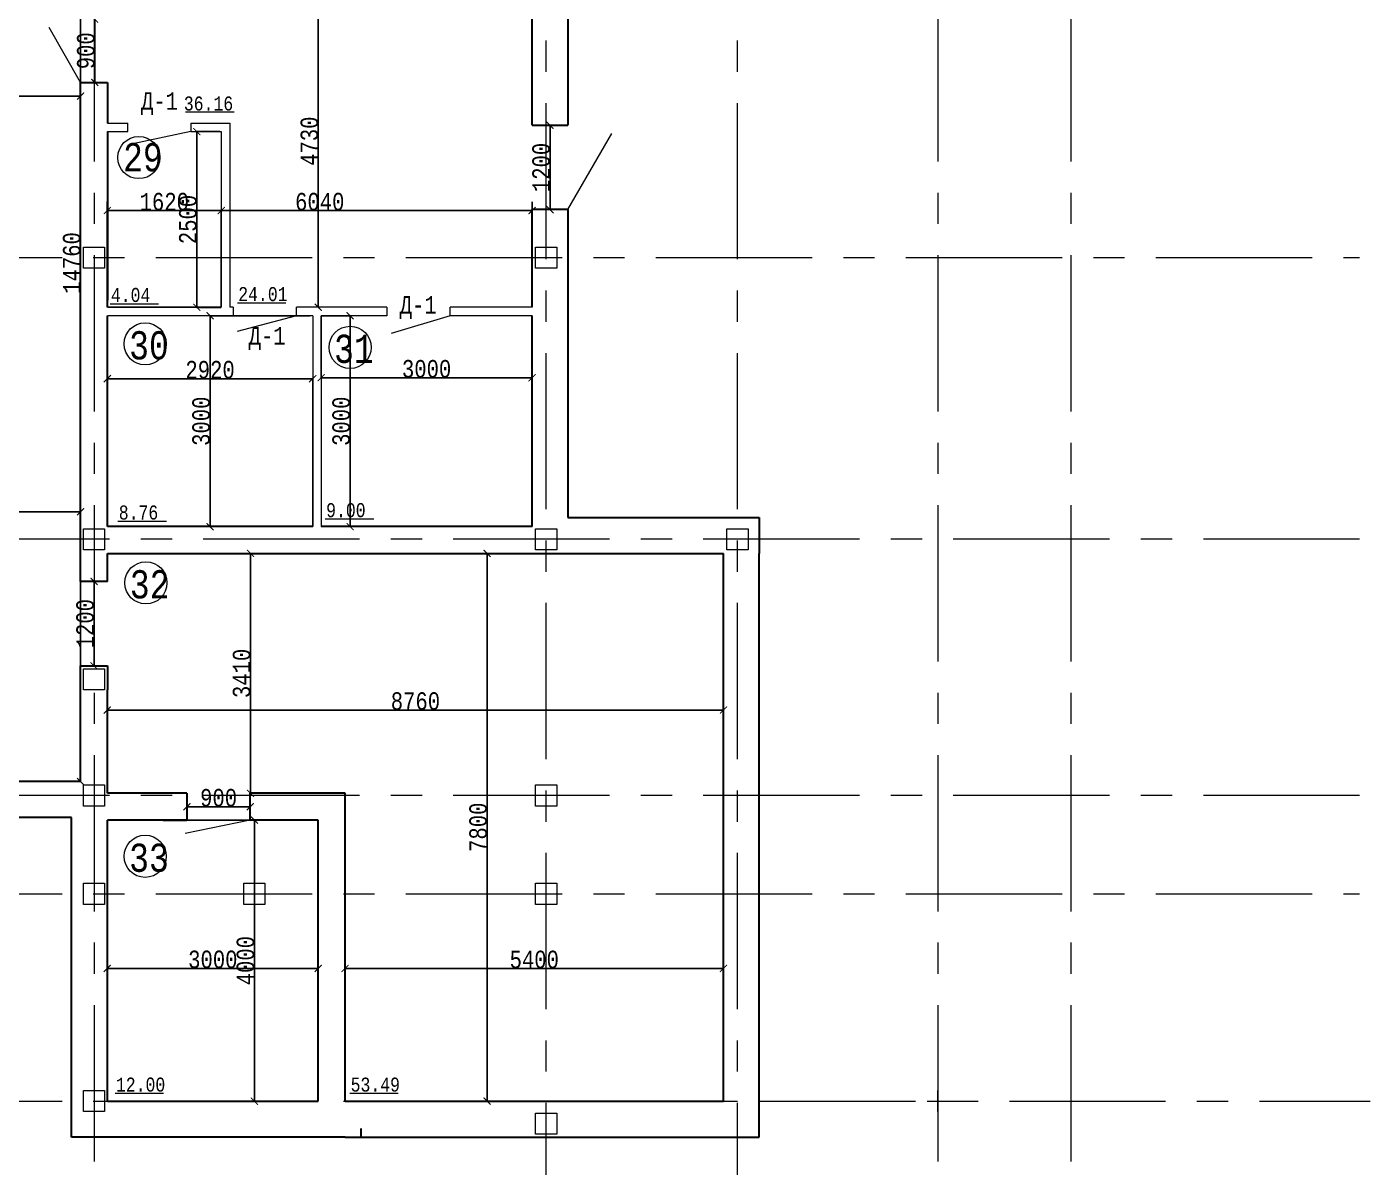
# Model space of a CAD drawing. Header units: millimetres. Extents: x -689206 to 4969298, y -1019800 to 703299.
# Drawn here: x 312381 to 331487, y -639316 to -623094 of the extents above; entities that cross this region are included whole.
import ezdxf

# ---------------------------------------------------------------- set-up
doc = ezdxf.new("R2010")
doc.units = ezdxf.units.MM
doc.linetypes.add('JIS_02_4.0', pattern=[5.5, 4, -1.5])
doc.linetypes.add('осеваяX2', pattern=[101.6, 63.5, -12.7, 12.7, -12.7])
for name, color, linetype, lineweight in [('несущие', 7, 'Continuous', 30), ('ОКНА', 250, 'Continuous', 20), ('ПЕРЕГОРОДКИ', 252, 'Continuous', 9), ('РАЗМЕРЫ', 7, 'Continuous', 9), ('стены', 7, 'Continuous', 20)]:
    doc.layers.add(name, color=color, linetype=linetype, lineweight=lineweight)
doc.layers.add('четотам', color=7, linetype='Continuous')
doc.styles.add('Аннотативный', font='isocteur.ttf', dxfattribs={"width": 0.7, "height": 250})
doc.dimstyles.new('Аннотативный', dxfattribs={"dimscale": 0, "dimtxt": 250, "dimasz": 100, "dimexe": 1.25, "dimexo": 0.625, "dimtad": 1, "dimdec": 0, "dimtxsty": 'Аннотативный', "dimblk": 'ARCHTICK', "dimcen": 2.5, "dimadec": 0, "dimazin": 0, "dimtfac": 1, "dimtdec": 0, "dimtmove": 0, "dimatfit": 3, "dimfxl": 1, "dimarcsym": 0})

# ---------------------------------------------------------------- blocks, each defined once
blk = doc.blocks.new('_ArchTick')
at = {"color": 0, "linetype": 'ByBlock', "const_width": 0.15}
blk.add_lwpolyline([(-0.5, -0.5), (0.5, 0.5)], dxfattribs=at)
blk = doc.blocks.new('*D4763')
at = {"layer": 'Defpoints', "color": 0, "lineweight": 5, "transparency": 16777216}
for p in [(316404, -627204), (314987, -630204), (316447, -630204)]:
    blk.add_point(p, dxfattribs=at)
at = {"layer": 'стены', "color": 0, "lineweight": -2, "transparency": 16777216}
for p, q in [((316404, -627204), (314985, -627204)), ((314987, -627204), (314987, -630204)), ((316447, -630204), (314985, -630204))]:
    blk.add_line(p, q, dxfattribs=at)
at = {"layer": 'стены', "color": 0, "lineweight": -2, "transparency": 16777216, "xscale": 100, "yscale": 100, "zscale": 100}
for p, rotation in [((314987, -627204), 90), ((314987, -630204), 270)]:
    blk.add_blockref('_ArchTick', p, dxfattribs=dict(at, rotation=rotation))
at = {"layer": 'стены', "color": 0, "lineweight": 5, "transparency": 16777216, "insert": (314861, -628704), "char_height": 250, "attachment_point": 5, "rotation": 90, "style": 'Аннотативный'}
blk.add_mtext('3000', dxfattribs=at)
blk = doc.blocks.new('*D4764')
at = {"layer": 'Defpoints', "color": 0, "lineweight": 5, "transparency": 16777216}
for p in [(313526, -628099), (313526, -630204), (316447, -630204)]:
    blk.add_point(p, dxfattribs=at)
at = {"layer": 'стены', "color": 0, "lineweight": -2, "transparency": 16777216}
for p, q in [((313526, -630203), (313526, -628098)), ((316447, -628099), (313526, -628099)), ((316447, -630203), (316447, -628098))]:
    blk.add_line(p, q, dxfattribs=at)
at = {"layer": 'стены', "color": 0, "lineweight": -2, "transparency": 16777216, "xscale": 100, "yscale": 100, "zscale": 100, "rotation": 180}
blk.add_blockref('_ArchTick', (313526, -628099), dxfattribs=at)
at = {"layer": 'стены', "color": 0, "lineweight": -2, "transparency": 16777216, "xscale": 100, "yscale": 100, "zscale": 100}
blk.add_blockref('_ArchTick', (316447, -628099), dxfattribs=at)
at = {"layer": 'стены', "color": 0, "lineweight": 5, "transparency": 16777216, "insert": (314987, -627973), "char_height": 250, "attachment_point": 5, "style": 'Аннотативный'}
blk.add_mtext('2920', dxfattribs=at)
blk = doc.blocks.new('*D4765')
at = {"layer": 'Defpoints', "color": 0, "lineweight": 5, "transparency": 16777216}
for p in [(316567, -627204), (319567, -627204), (319567, -628085)]:
    blk.add_point(p, dxfattribs=at)
at = {"layer": 'стены', "color": 0, "lineweight": -2, "transparency": 16777216}
for p, q in [((316567, -627204), (316567, -628087)), ((319567, -627204), (319567, -628087)), ((316567, -628085), (319567, -628085))]:
    blk.add_line(p, q, dxfattribs=at)
at = {"layer": 'стены', "color": 0, "lineweight": -2, "transparency": 16777216, "xscale": 100, "yscale": 100, "zscale": 100, "rotation": 180}
blk.add_blockref('_ArchTick', (316567, -628085), dxfattribs=at)
at = {"layer": 'стены', "color": 0, "lineweight": -2, "transparency": 16777216, "xscale": 100, "yscale": 100, "zscale": 100}
blk.add_blockref('_ArchTick', (319567, -628085), dxfattribs=at)
at = {"layer": 'стены', "color": 0, "lineweight": 5, "transparency": 16777216, "insert": (318067, -627960), "char_height": 250, "attachment_point": 5, "style": 'Аннотативный'}
blk.add_mtext('3000', dxfattribs=at)
blk = doc.blocks.new('*D4766')
at = {"layer": 'Defpoints', "color": 0, "lineweight": 5, "transparency": 16777216}
for p in [(319822, -624494), (319822, -624494), (319822, -625694)]:
    blk.add_point(p, dxfattribs=at)
at = {"layer": 'стены', "color": 0, "lineweight": -2, "transparency": 16777216}
for p, q in [((319822, -625694), (319822, -624494)), ((319823, -624494), (319823, -624494)), ((319823, -625694), (319823, -625694))]:
    blk.add_line(p, q, dxfattribs=at)
at = {"layer": 'стены', "color": 0, "lineweight": -2, "transparency": 16777216, "xscale": 100, "yscale": 100, "zscale": 100}
for p, rotation in [((319822, -624494), 90), ((319822, -625694), 270)]:
    blk.add_blockref('_ArchTick', p, dxfattribs=dict(at, rotation=rotation))
at = {"layer": 'стены', "color": 0, "lineweight": 5, "transparency": 16777216, "insert": (319697, -625094), "char_height": 250, "attachment_point": 5, "rotation": 90, "style": 'Аннотативный'}
blk.add_mtext('1200', dxfattribs=at)
blk = doc.blocks.new('*D4768')
at = {"layer": 'Defpoints', "color": 0, "lineweight": 5, "transparency": 16777216}
for p in [(316526, -622356), (316526, -622356), (316543, -627084)]:
    blk.add_point(p, dxfattribs=at)
at = {"layer": 'стены', "color": 0, "lineweight": -2, "transparency": 16777216}
for p, q in [((316526, -627084), (316526, -622356)), ((316527, -622356), (316528, -622356)), ((316543, -627084), (316525, -627084))]:
    blk.add_line(p, q, dxfattribs=at)
at = {"layer": 'стены', "color": 0, "lineweight": -2, "transparency": 16777216, "xscale": 100, "yscale": 100, "zscale": 100}
for p, rotation in [((316526, -622356), 90), ((316526, -627084), 270)]:
    blk.add_blockref('_ArchTick', p, dxfattribs=dict(at, rotation=rotation))
at = {"layer": 'стены', "color": 0, "lineweight": 5, "transparency": 16777216, "insert": (316401, -624720), "char_height": 250, "attachment_point": 5, "rotation": 90, "style": 'Аннотативный'}
blk.add_mtext('4730', dxfattribs=at)
blk = doc.blocks.new('*D4769')
at = {"layer": 'Defpoints', "color": 0, "lineweight": 5, "transparency": 16777216}
for p in [(313526, -625584), (319567, -625584), (319567, -625707)]:
    blk.add_point(p, dxfattribs=at)
at = {"layer": 'стены', "color": 0, "lineweight": -2, "transparency": 16777216}
for p, q in [((313526, -625584), (313526, -625709)), ((313526, -625707), (319567, -625707)), ((319567, -625584), (319567, -625709))]:
    blk.add_line(p, q, dxfattribs=at)
at = {"layer": 'стены', "color": 0, "lineweight": -2, "transparency": 16777216, "xscale": 100, "yscale": 100, "zscale": 100, "rotation": 180}
blk.add_blockref('_ArchTick', (313526, -625707), dxfattribs=at)
at = {"layer": 'стены', "color": 0, "lineweight": -2, "transparency": 16777216, "xscale": 100, "yscale": 100, "zscale": 100}
blk.add_blockref('_ArchTick', (319567, -625707), dxfattribs=at)
at = {"layer": 'стены', "color": 0, "lineweight": 5, "transparency": 16777216, "insert": (316547, -625582), "char_height": 250, "attachment_point": 5, "style": 'Аннотативный'}
blk.add_mtext('6040', dxfattribs=at)
blk = doc.blocks.new('*D4770')
at = {"layer": 'Defpoints', "color": 0, "lineweight": 5, "transparency": 16777216}
for p in [(313336, -622984), (313346, -622984), (313336, -623884)]:
    blk.add_point(p, dxfattribs=at)
at = {"layer": 'стены', "color": 0, "lineweight": -2, "transparency": 16777216}
for p, q in [((313337, -622984), (313347, -622984)), ((313346, -623884), (313346, -622984)), ((313337, -623884), (313347, -623884))]:
    blk.add_line(p, q, dxfattribs=at)
at = {"layer": 'стены', "color": 0, "lineweight": -2, "transparency": 16777216, "xscale": 100, "yscale": 100, "zscale": 100}
for p, rotation in [((313346, -622984), 90), ((313346, -623884), 270)]:
    blk.add_blockref('_ArchTick', p, dxfattribs=dict(at, rotation=rotation))
at = {"layer": 'стены', "color": 0, "lineweight": 5, "transparency": 16777216, "insert": (313221, -623434), "char_height": 250, "attachment_point": 5, "rotation": 90, "style": 'Аннотативный'}
blk.add_mtext('900', dxfattribs=at)
blk = doc.blocks.new('*D4757')
at = {"layer": 'Defpoints', "color": 0, "lineweight": 5, "transparency": 16777216}
for p in [(306266, -624078), (313146, -624078), (313146, -624078)]:
    blk.add_point(p, dxfattribs=at)
at = {"layer": 'стены', "color": 0, "lineweight": -2, "transparency": 16777216}
for p, q in [((306266, -624077), (306266, -624076)), ((306266, -624078), (313146, -624078)), ((313146, -624077), (313146, -624076))]:
    blk.add_line(p, q, dxfattribs=at)
at = {"layer": 'стены', "color": 0, "lineweight": -2, "transparency": 16777216, "xscale": 100, "yscale": 100, "zscale": 100, "rotation": 180}
blk.add_blockref('_ArchTick', (306266, -624078), dxfattribs=at)
at = {"layer": 'стены', "color": 0, "lineweight": -2, "transparency": 16777216, "xscale": 100, "yscale": 100, "zscale": 100}
blk.add_blockref('_ArchTick', (313146, -624078), dxfattribs=at)
at = {"layer": 'стены', "color": 0, "lineweight": 5, "transparency": 16777216, "insert": (309706, -623952), "char_height": 250, "attachment_point": 5, "style": 'Аннотативный'}
blk.add_mtext('6880', dxfattribs=at)
blk = doc.blocks.new('*D4754')
at = {"layer": 'Defpoints', "color": 0, "lineweight": 5, "transparency": 16777216}
for p in [(313526, -634378), (316526, -634378), (316526, -636488)]:
    blk.add_point(p, dxfattribs=at)
at = {"layer": 'РАЗМЕРЫ', "color": 0, "lineweight": -2, "transparency": 16777216}
for p, q in [((313526, -634378), (313526, -636489)), ((316526, -634378), (316526, -636489)), ((313526, -636488), (316526, -636488))]:
    blk.add_line(p, q, dxfattribs=at)
at = {"layer": 'РАЗМЕРЫ', "color": 0, "lineweight": -2, "transparency": 16777216, "xscale": 100, "yscale": 100, "zscale": 100, "rotation": 180}
blk.add_blockref('_ArchTick', (313526, -636488), dxfattribs=at)
at = {"layer": 'РАЗМЕРЫ', "color": 0, "lineweight": -2, "transparency": 16777216, "xscale": 100, "yscale": 100, "zscale": 100}
blk.add_blockref('_ArchTick', (316526, -636488), dxfattribs=at)
at = {"layer": 'РАЗМЕРЫ', "color": 0, "lineweight": 5, "transparency": 16777216, "insert": (315026, -636362), "char_height": 250, "attachment_point": 5, "style": 'Аннотативный'}
blk.add_mtext('3000', dxfattribs=at)
blk = doc.blocks.new('*D4755')
at = {"layer": 'Defpoints', "color": 0, "lineweight": 5, "transparency": 16777216}
for p in [(313526, -634378), (315618, -634378), (313526, -638378)]:
    blk.add_point(p, dxfattribs=at)
at = {"layer": 'РАЗМЕРЫ', "color": 0, "lineweight": -2, "transparency": 16777216}
for p, q in [((313527, -634378), (315619, -634378)), ((315618, -638378), (315618, -634378)), ((313527, -638378), (315619, -638378))]:
    blk.add_line(p, q, dxfattribs=at)
at = {"layer": 'РАЗМЕРЫ', "color": 0, "lineweight": -2, "transparency": 16777216, "xscale": 100, "yscale": 100, "zscale": 100}
for p, rotation in [((315618, -634378), 90), ((315618, -638378), 270)]:
    blk.add_blockref('_ArchTick', p, dxfattribs=dict(at, rotation=rotation))
at = {"layer": 'РАЗМЕРЫ', "color": 0, "lineweight": 5, "transparency": 16777216, "insert": (315492, -636378), "char_height": 250, "attachment_point": 5, "rotation": 90, "style": 'Аннотативный'}
blk.add_mtext('4000', dxfattribs=at)
blk = doc.blocks.new('*D4756')
at = {"layer": 'Defpoints', "color": 0, "lineweight": 5, "transparency": 16777216}
for p in [(315563, -630584), (315563, -630584), (315563, -633998)]:
    blk.add_point(p, dxfattribs=at)
at = {"layer": 'РАЗМЕРЫ', "color": 0, "lineweight": -2, "transparency": 16777216}
for p, q in [((315563, -630584), (315564, -630584)), ((315563, -633998), (315563, -630584)), ((315563, -633998), (315564, -633998))]:
    blk.add_line(p, q, dxfattribs=at)
at = {"layer": 'РАЗМЕРЫ', "color": 0, "lineweight": -2, "transparency": 16777216, "xscale": 100, "yscale": 100, "zscale": 100}
for p, rotation in [((315563, -630584), 90), ((315563, -633998), 270)]:
    blk.add_blockref('_ArchTick', p, dxfattribs=dict(at, rotation=rotation))
at = {"layer": 'РАЗМЕРЫ', "color": 0, "lineweight": 5, "transparency": 16777216, "insert": (315437, -632291), "char_height": 250, "attachment_point": 5, "rotation": 90, "style": 'Аннотативный'}
blk.add_mtext('3410', dxfattribs=at)
blk = doc.blocks.new('*D4775')
at = {"layer": 'Defpoints', "color": 0, "linetype": 'ByBlock', "lineweight": 5, "transparency": 16777216}
for p in [(314658, -634188), (314658, -634188), (315558, -634188)]:
    blk.add_point(p, dxfattribs=at)
at = {"layer": 'РАЗМЕРЫ', "color": 0, "linetype": 'ByBlock', "lineweight": -2, "transparency": 16777216}
for p, q in [((314658, -634187), (314658, -634186)), ((315558, -634188), (314658, -634188)), ((315558, -634187), (315558, -634186))]:
    blk.add_line(p, q, dxfattribs=at)
at = {"layer": 'РАЗМЕРЫ', "color": 0, "linetype": 'ByBlock', "lineweight": -2, "transparency": 16777216, "xscale": 100, "yscale": 100, "zscale": 100, "rotation": 180}
blk.add_blockref('_ArchTick', (314658, -634188), dxfattribs=at)
at = {"layer": 'РАЗМЕРЫ', "color": 0, "linetype": 'ByBlock', "lineweight": -2, "transparency": 16777216, "xscale": 100, "yscale": 100, "zscale": 100}
blk.add_blockref('_ArchTick', (315558, -634188), dxfattribs=at)
at = {"layer": 'РАЗМЕРЫ', "color": 0, "linetype": 'ByBlock', "lineweight": 5, "transparency": 16777216, "insert": (315108, -634062), "char_height": 250, "attachment_point": 5, "style": 'Аннотативный'}
blk.add_mtext('900', dxfattribs=at)
blk = doc.blocks.new('*D4776')
at = {"layer": 'Defpoints', "color": 0, "linetype": 'ByBlock', "lineweight": 5, "transparency": 16777216}
for p in [(313336, -630983), (313337, -630983), (313337, -632184)]:
    blk.add_point(p, dxfattribs=at)
at = {"layer": 'РАЗМЕРЫ', "color": 0, "linetype": 'ByBlock', "lineweight": -2, "transparency": 16777216}
for p, q in [((313337, -630983), (313338, -630983)), ((313337, -632184), (313337, -630983)), ((313338, -632184), (313338, -632184))]:
    blk.add_line(p, q, dxfattribs=at)
at = {"layer": 'РАЗМЕРЫ', "color": 0, "linetype": 'ByBlock', "lineweight": -2, "transparency": 16777216, "xscale": 100, "yscale": 100, "zscale": 100}
for p, rotation in [((313337, -630983), 90), ((313337, -632184), 270)]:
    blk.add_blockref('_ArchTick', p, dxfattribs=dict(at, rotation=rotation))
at = {"layer": 'РАЗМЕРЫ', "color": 0, "linetype": 'ByBlock', "lineweight": 5, "transparency": 16777216, "insert": (313211, -631584), "char_height": 250, "attachment_point": 5, "rotation": 90, "style": 'Аннотативный'}
blk.add_mtext('1200', dxfattribs=at)
blk = doc.blocks.new('*D4777')
at = {"layer": 'Defpoints', "color": 0, "linetype": 'ByBlock', "lineweight": 5, "transparency": 16777216}
for p in [(313146, -619076), (313146, -633831), (313146, -633831)]:
    blk.add_point(p, dxfattribs=at)
at = {"layer": 'РАЗМЕРЫ', "color": 0, "linetype": 'ByBlock', "lineweight": -2, "transparency": 16777216}
for p, q in [((313146, -619076), (313146, -633831)), ((313147, -619076), (313148, -619076)), ((313147, -633831), (313148, -633831))]:
    blk.add_line(p, q, dxfattribs=at)
at = {"layer": 'РАЗМЕРЫ', "color": 0, "linetype": 'ByBlock', "lineweight": -2, "transparency": 16777216, "xscale": 100, "yscale": 100, "zscale": 100}
for p, rotation in [((313146, -619076), 90), ((313146, -633831), 270)]:
    blk.add_blockref('_ArchTick', p, dxfattribs=dict(at, rotation=rotation))
at = {"layer": 'РАЗМЕРЫ', "color": 0, "linetype": 'ByBlock', "lineweight": 5, "transparency": 16777216, "insert": (313021, -626453), "char_height": 250, "attachment_point": 5, "rotation": 90, "style": 'Аннотативный'}
blk.add_mtext('14760', dxfattribs=at)
blk = doc.blocks.new('*D4772')
at = {"layer": 'Defpoints', "color": 0, "linetype": 'ByBlock', "lineweight": 20, "transparency": 16777216}
for p in [(306264, -629991), (313146, -629992), (313146, -629992)]:
    blk.add_point(p, dxfattribs=at)
at = {"layer": 'РАЗМЕРЫ', "color": 0, "linetype": 'ByBlock', "lineweight": -2, "transparency": 16777216}
for p, q in [((306264, -629991), (306264, -629993)), ((306264, -629992), (313146, -629992)), ((313146, -629991), (313146, -629990))]:
    blk.add_line(p, q, dxfattribs=at)
at = {"layer": 'РАЗМЕРЫ', "color": 0, "linetype": 'ByBlock', "lineweight": -2, "transparency": 16777216, "xscale": 100, "yscale": 100, "zscale": 100, "rotation": 180}
blk.add_blockref('_ArchTick', (306264, -629992), dxfattribs=at)
at = {"layer": 'РАЗМЕРЫ', "color": 0, "linetype": 'ByBlock', "lineweight": -2, "transparency": 16777216, "xscale": 100, "yscale": 100, "zscale": 100}
blk.add_blockref('_ArchTick', (313146, -629992), dxfattribs=at)
at = {"layer": 'РАЗМЕРЫ', "color": 0, "linetype": 'ByBlock', "lineweight": 5, "transparency": 16777216, "insert": (309705, -629866), "char_height": 250, "attachment_point": 5, "style": 'Аннотативный'}
blk.add_mtext('6880', dxfattribs=at)
blk = doc.blocks.new('*D4791')
at = {"layer": 'Defpoints', "color": 0, "linetype": 'ByBlock', "lineweight": 5, "transparency": 16777216}
for p in [(316567, -627204), (316979, -627204), (316567, -630204)]:
    blk.add_point(p, dxfattribs=at)
at = {"layer": 'РАЗМЕРЫ', "color": 0, "linetype": 'ByBlock', "lineweight": -2, "transparency": 16777216}
for p, q in [((316568, -627204), (316980, -627204)), ((316979, -630204), (316979, -627204)), ((316568, -630204), (316980, -630204))]:
    blk.add_line(p, q, dxfattribs=at)
at = {"layer": 'РАЗМЕРЫ', "color": 0, "linetype": 'ByBlock', "lineweight": -2, "transparency": 16777216, "xscale": 100, "yscale": 100, "zscale": 100}
for p, rotation in [((316979, -627204), 90), ((316979, -630204), 270)]:
    blk.add_blockref('_ArchTick', p, dxfattribs=dict(at, rotation=rotation))
at = {"layer": 'РАЗМЕРЫ', "color": 0, "linetype": 'ByBlock', "lineweight": 5, "transparency": 16777216, "insert": (316853, -628704), "char_height": 250, "attachment_point": 5, "rotation": 90, "style": 'Аннотативный'}
blk.add_mtext('3000', dxfattribs=at)
blk = doc.blocks.new('*D4792')
at = {"layer": 'Defpoints', "color": 0, "linetype": 'ByBlock', "lineweight": 5, "transparency": 16777216}
for p in [(315124, -624584), (314799, -627084), (315146, -627084)]:
    blk.add_point(p, dxfattribs=at)
at = {"layer": 'РАЗМЕРЫ', "color": 0, "linetype": 'ByBlock', "lineweight": -2, "transparency": 16777216}
for p, q in [((315124, -624584), (314798, -624584)), ((314799, -624584), (314799, -627084)), ((315146, -627084), (314798, -627084))]:
    blk.add_line(p, q, dxfattribs=at)
at = {"layer": 'РАЗМЕРЫ', "color": 0, "linetype": 'ByBlock', "lineweight": -2, "transparency": 16777216, "xscale": 100, "yscale": 100, "zscale": 100}
for p, rotation in [((314799, -624584), 90), ((314799, -627084), 270)]:
    blk.add_blockref('_ArchTick', p, dxfattribs=dict(at, rotation=rotation))
at = {"layer": 'РАЗМЕРЫ', "color": 0, "linetype": 'ByBlock', "lineweight": 5, "transparency": 16777216, "insert": (314673, -625834), "char_height": 250, "attachment_point": 5, "rotation": 90, "style": 'Аннотативный'}
blk.add_mtext('2500', dxfattribs=at)
blk = doc.blocks.new('*D4793')
at = {"layer": 'Defpoints', "color": 0, "linetype": 'ByBlock', "lineweight": 5, "transparency": 16777216}
for p in [(313526, -625707), (313526, -627084), (315146, -627084)]:
    blk.add_point(p, dxfattribs=at)
at = {"layer": 'РАЗМЕРЫ', "color": 0, "linetype": 'ByBlock', "lineweight": -2, "transparency": 16777216}
for p, q in [((313526, -627083), (313526, -625706)), ((315146, -625707), (313526, -625707)), ((315146, -627083), (315146, -625706))]:
    blk.add_line(p, q, dxfattribs=at)
at = {"layer": 'РАЗМЕРЫ', "color": 0, "linetype": 'ByBlock', "lineweight": -2, "transparency": 16777216, "xscale": 100, "yscale": 100, "zscale": 100, "rotation": 180}
blk.add_blockref('_ArchTick', (313526, -625707), dxfattribs=at)
at = {"layer": 'РАЗМЕРЫ', "color": 0, "linetype": 'ByBlock', "lineweight": -2, "transparency": 16777216, "xscale": 100, "yscale": 100, "zscale": 100}
blk.add_blockref('_ArchTick', (315146, -625707), dxfattribs=at)
at = {"layer": 'РАЗМЕРЫ', "color": 0, "linetype": 'ByBlock', "lineweight": 5, "transparency": 16777216, "insert": (314336, -625582), "char_height": 250, "attachment_point": 5, "style": 'Аннотативный'}
blk.add_mtext('1620', dxfattribs=at)
blk = doc.blocks.new('*D4804')
at = {"layer": 'Defpoints', "color": 0, "lineweight": 5, "ltscale": 35, "transparency": 16777216}
for p in [(322289, -630584), (318927, -638376), (322289, -638376)]:
    blk.add_point(p, dxfattribs=at)
at = {"layer": 'РАЗМЕРЫ', "color": 0, "lineweight": -2, "ltscale": 35, "transparency": 16777216}
for p, q in [((322289, -630584), (318926, -630584)), ((318927, -630584), (318927, -638376)), ((322289, -638376), (318926, -638376))]:
    blk.add_line(p, q, dxfattribs=at)
at = {"layer": 'РАЗМЕРЫ', "color": 0, "lineweight": -2, "ltscale": 35, "transparency": 16777216, "xscale": 100, "yscale": 100, "zscale": 100}
for p, rotation in [((318927, -630584), 90), ((318927, -638376), 270)]:
    blk.add_blockref('_ArchTick', p, dxfattribs=dict(at, rotation=rotation))
at = {"layer": 'РАЗМЕРЫ', "color": 0, "lineweight": 5, "ltscale": 35, "transparency": 16777216, "insert": (318801, -634480), "char_height": 250, "attachment_point": 5, "rotation": 90, "style": 'Аннотативный'}
blk.add_mtext('7800', dxfattribs=at)
blk = doc.blocks.new('*D4805')
at = {"layer": 'Defpoints', "color": 0, "lineweight": 5, "ltscale": 35, "transparency": 16777216}
for p in [(322289, -636489), (316906, -638378), (322289, -638378)]:
    blk.add_point(p, dxfattribs=at)
at = {"layer": 'РАЗМЕРЫ', "color": 0, "lineweight": -2, "ltscale": 35, "transparency": 16777216}
for p, q in [((316906, -638377), (316906, -636488)), ((316906, -636489), (322289, -636489)), ((322289, -638377), (322289, -636488))]:
    blk.add_line(p, q, dxfattribs=at)
at = {"layer": 'РАЗМЕРЫ', "color": 0, "lineweight": -2, "ltscale": 35, "transparency": 16777216, "xscale": 100, "yscale": 100, "zscale": 100, "rotation": 180}
blk.add_blockref('_ArchTick', (316906, -636489), dxfattribs=at)
at = {"layer": 'РАЗМЕРЫ', "color": 0, "lineweight": -2, "ltscale": 35, "transparency": 16777216, "xscale": 100, "yscale": 100, "zscale": 100}
blk.add_blockref('_ArchTick', (322289, -636489), dxfattribs=at)
at = {"layer": 'РАЗМЕРЫ', "color": 0, "lineweight": 5, "ltscale": 35, "transparency": 16777216, "insert": (319598, -636363), "char_height": 250, "attachment_point": 5, "style": 'Аннотативный'}
blk.add_mtext('5400', dxfattribs=at)
blk = doc.blocks.new('*D4803')
at = {"layer": 'Defpoints', "color": 0, "lineweight": 5, "ltscale": 35, "transparency": 16777216}
for p in [(322289, -632813), (313526, -633642), (322289, -633642)]:
    blk.add_point(p, dxfattribs=at)
at = {"layer": 'РАЗМЕРЫ', "color": 0, "lineweight": -2, "ltscale": 35, "transparency": 16777216}
for p, q in [((313526, -633642), (313526, -632812)), ((313526, -632813), (322289, -632813)), ((322289, -633642), (322289, -632812))]:
    blk.add_line(p, q, dxfattribs=at)
at = {"layer": 'РАЗМЕРЫ', "color": 0, "lineweight": -2, "ltscale": 35, "transparency": 16777216, "xscale": 100, "yscale": 100, "zscale": 100, "rotation": 180}
blk.add_blockref('_ArchTick', (313526, -632813), dxfattribs=at)
at = {"layer": 'РАЗМЕРЫ', "color": 0, "lineweight": -2, "ltscale": 35, "transparency": 16777216, "xscale": 100, "yscale": 100, "zscale": 100}
blk.add_blockref('_ArchTick', (322289, -632813), dxfattribs=at)
at = {"layer": 'РАЗМЕРЫ', "color": 0, "lineweight": 5, "ltscale": 35, "transparency": 16777216, "insert": (317908, -632687), "char_height": 250, "attachment_point": 5, "style": 'Аннотативный'}
blk.add_mtext('8760', dxfattribs=at)

msp = doc.modelspace()

# ---------------------------------------------------------------- linework, layer by layer
at = {"layer": 'несущие', "color": 0}
for p, q in [((313526.3, -630983.4), (313146.4, -630983.4)), ((313146.4, -632533.1), (313146.4, -632183.7)), ((313146.4, -632183.7), (313526.3, -632183.7)), ((313526.3, -632183.7), (313526.3, -632525.7)), ((313146.4, -633733.1), (313146.4, -632533.1)), ((313526.3, -633733.1), (313526.3, -632525.7)), ((314658.2, -633997.7), (314658.2, -634377.7)), ((315558.2, -634377.7), (315558.2, -633997.7)), ((314320.4, -634377.7), (314658.2, -634377.7))]:
    msp.add_line(p, q, dxfattribs=at)
at = {"layer": 'несущие', "lineweight": 30}
msp.add_line((313016.4, -638887.7), (313016.4, -638289), dxfattribs=at)
at = {"layer": 'ОКНА', "color": 7, "lineweight": 30, "true_color": 0xffffff}
msp.add_line((317131.1, -638767.7), (317131.1, -638887.7), dxfattribs=at)
at = {"layer": 'ПЕРЕГОРОДКИ', "linetype": 'ByBlock', "lineweight": 9, "ltscale": 35}
msp.add_line((315558.2, -634377.7), (314634.2, -634570.3), dxfattribs=at)
at = {"layer": 'РАЗМЕРЫ', "linetype": 'осеваяX2', "lineweight": 5, "ltscale": 35}
for p, q in [((319766.8, -654848), (319766.8, -605006.7)), ((322489.3, -654848), (322489.3, -605006.7)), ((327228.5, -605006.7), (327228.5, -654848)), ((331337, -630383.6), (299991.5, -630383.6)), ((331337, -634028.4), (299991.5, -634028.4))]:
    msp.add_line(p, q, dxfattribs=at)
at = {"layer": 'РАЗМЕРЫ'}
for p, q in [((314639.6, -624303.3), (315328.9, -624303.3)), ((313564.5, -627031.9), (314253.8, -627031.9)), ((315375.8, -627019.2), (316065.1, -627019.2)), ((316626.1, -630093.3), (317315.3, -630093.3)), ((313676.8, -630126.7), (314366.1, -630126.7)), ((313636.3, -638265.1), (314325.6, -638265.1)), ((316974.6, -638265.1), (317663.9, -638265.1)), ((313526.4, -638377.7), (316526.4, -638377.7))]:
    msp.add_line(p, q, dxfattribs=at)
at = {"layer": 'РАЗМЕРЫ', "linetype": 'ByBlock', "lineweight": 13}
for p, q in [((313526.3, -624463.6), (313815.4, -624463.6)), ((313815.4, -624583.6), (313815.4, -624463.6)), ((314715.4, -624463.6), (315266.3, -624463.6)), ((314715.4, -624463.6), (314715.4, -624583.6)), ((315266.3, -624463.6), (315266.3, -627083.6)), ((313526.3, -624583.6), (313815.4, -624583.6)), ((315146.3, -624583.6), (315146.3, -627083.6))]:
    msp.add_line(p, q, dxfattribs=at)
at = {"layer": 'РАЗМЕРЫ', "linetype": 'ByBlock', "lineweight": 9}
msp.add_line((314715.4, -624583.6), (313890.7, -624759), dxfattribs=at)
at = {"layer": 'РАЗМЕРЫ', "linetype": 'ByBlock', "lineweight": 20}
msp.add_line((314715.4, -624583.6), (315146.3, -624583.6), dxfattribs=at)
at = {"layer": 'РАЗМЕРЫ', "lineweight": 30}
for p, q in [((322289.3, -638377.7), (322289.3, -630583.6)), ((322799.3, -638887.7), (322799.3, -630583.6)), ((313146.4, -633830.8), (309810.4, -633830.8)), ((314658.2, -633997.7), (313526.3, -633997.7)), ((316906.4, -633997.7), (315558.2, -633997.7)), ((316906.4, -634377.7), (316906.4, -633997.7)), ((313016.4, -634340.8), (309461.4, -634340.8)), ((314658.2, -634377.7), (313526.3, -634377.7)), ((316526.4, -634377.7), (315558.2, -634377.7)), ((316526.4, -638377.7), (316526.4, -634377.7)), ((316906.4, -638377.7), (316906.4, -634377.7)), ((316906.4, -638377.7), (322289.3, -638377.7)), ((316906.4, -638887.7), (322799.3, -638887.7))]:
    msp.add_line(p, q, dxfattribs=at)
at = {"layer": 'РАЗМЕРЫ', "lineweight": 13}
for p, q in [((316906.4, -638377.7), (318541.1, -638377.7)), ((319337, -638375.7), (322087, -638375.7))]:
    msp.add_line(p, q, dxfattribs=at)
at = {"layer": 'стены', "linetype": 'осеваяX2', "lineweight": 5, "ltscale": 35}
for p, q in [((313337, -605006.7), (313337, -654848)), ((325337, -605006.7), (325337, -654848)), ((299991.5, -626375.7), (331337, -626375.7)), ((299991.5, -635427.7), (331337, -635427.7)), ((299991.5, -638375.7), (322489.3, -638375.7)), ((322799.3, -638375.7), (331337, -638375.7))]:
    msp.add_line(p, q, dxfattribs=at)
at = {"layer": 'стены', "lineweight": 30}
for p, q in [((319567.2, -624493.8), (319567.2, -622473.6)), ((320077.2, -622983.6), (320077.2, -624493.8)), ((313146.4, -630983.4), (313146.3, -623883.7)), ((313146.3, -623883.7), (313526.3, -623883.7)), ((313526.3, -623883.7), (313526.3, -624463.6)), ((319567.2, -624493.8), (320077.2, -624493.8)), ((313526.3, -624583.6), (313526.3, -626983.7)), ((313526.3, -627083.6), (313526.3, -625583.6)), ((319567.2, -627083.6), (319567.2, -625693.8)), ((320077.2, -625693.8), (319567.2, -625693.8)), ((320077.2, -625693.8), (320077.2, -630073.6)), ((313526.3, -630203.6), (313526.3, -627203.6)), ((319567.2, -630203.6), (319567.2, -627203.6)), ((319567.2, -630203.6), (319567.2, -627203.6)), ((320077.2, -630073.6), (322799.3, -630073.6)), ((322799.3, -630073.6), (322799.3, -630583.6)), ((316447.2, -630203.6), (313526.3, -630203.6)), ((319567.2, -630203.6), (316567.2, -630203.6)), ((313526.3, -630583.6), (322289.3, -630583.6)), ((313526.3, -630983.4), (313526.3, -630583.6)), ((313146.4, -633830.8), (313146.4, -633733.1)), ((313526.3, -633997.7), (313526.3, -633733.1)), ((313016.4, -636093.6), (313016.4, -634340.8)), ((313526.3, -638375.7), (313526.3, -634377.7)), ((313016.4, -638290.3), (313016.4, -636093.6)), ((313526.4, -638377.7), (316452.6, -638377.7)), ((316452.6, -638377.7), (316526.4, -638377.7)), ((316906.4, -638887.7), (313016.4, -638887.7))]:
    msp.add_line(p, q, dxfattribs=at)
at = {"layer": 'стены', "lineweight": 9}
for p, q in [((313146.3, -623883.7), (312696.2, -623104.1)), ((316216, -627203.6), (315371, -627429.7)), ((318402.3, -627203.6), (317561, -627456.9))]:
    msp.add_line(p, q, dxfattribs=at)
at = {"layer": 'стены', "lineweight": 20}
msp.add_line((320077.2, -625693.8), (320701.3, -624612.8), dxfattribs=at)
at = {"layer": 'стены', "lineweight": 25}
for p, q in [((315026.3, -627083.6), (313526.3, -627083.6)), ((315146.3, -627083.6), (315026.3, -627083.6))]:
    msp.add_line(p, q, dxfattribs=at)
at = {"layer": 'стены', "lineweight": 13}
for p, q in [((313526.3, -627083.6), (315026.3, -627083.6)), ((315316, -627203.6), (313526.3, -627203.6)), ((315316, -627083.6), (315266.3, -627083.6)), ((315316, -627083.6), (315316, -627203.6)), ((317502.3, -627083.6), (316216, -627083.6)), ((316216, -627203.6), (316216, -627083.6)), ((316447.2, -627203.6), (316216, -627203.6)), ((316447.2, -627203.6), (316447.2, -630203.6)), ((317502.3, -627203.6), (316567.2, -627203.6)), ((316567.2, -627203.6), (316567.2, -630203.6)), ((317502.3, -627083.6), (317502.3, -627203.6)), ((319567.2, -627083.6), (318402.3, -627083.6)), ((318402.3, -627203.6), (318402.3, -627083.6)), ((319567.2, -627203.6), (318402.3, -627203.6))]:
    msp.add_line(p, q, dxfattribs=at)
at = {"layer": 'стены'}
for p, q in [((325337, -638525.7), (325337, -638225.7)), ((319187, -638375.7), (319337, -638375.7)), ((325187, -638375.7), (325487, -638375.7))]:
    msp.add_line(p, q, dxfattribs=at)
at = {"layer": 'стены', "linetype": 'JIS_02_4.0', "lineweight": 18, "ltscale": 300}
msp.add_line((331187, -638377.7), (331487, -638377.7), dxfattribs=at)
at = {"layer": 'стены', "lineweight": 20}
for points in [[(313187, -626225.7), (313487, -626225.7), (313487, -626525.7), (313187, -626525.7)], [(319616.8, -626225.7), (319916.8, -626225.7), (319916.8, -626525.7), (319616.8, -626525.7)], [(313187, -630233.6), (313487, -630233.6), (313487, -630533.6), (313187, -630533.6)], [(319616.8, -630233.6), (319916.8, -630233.6), (319916.8, -630533.6), (319616.8, -630533.6)], [(322339.3, -630233.6), (322639.3, -630233.6), (322639.3, -630533.6), (322339.3, -630533.6)], [(313187, -633878.4), (313487, -633878.4), (313487, -634178.4), (313187, -634178.4)], [(319616.8, -633878.4), (319916.8, -633878.4), (319916.8, -634178.4), (319616.8, -634178.4)], [(313187, -635277.7), (313487, -635277.7), (313487, -635577.7), (313187, -635577.7)], [(315467.6, -635277.7), (315767.6, -635277.7), (315767.6, -635577.7), (315467.6, -635577.7)], [(319616.8, -635277.7), (319916.8, -635277.7), (319916.8, -635577.7), (319616.8, -635577.7)], [(313187, -638225.7), (313487, -638225.7), (313487, -638525.7), (313187, -638525.7)], [(319616.8, -638547.7), (319916.8, -638547.7), (319916.8, -638847.7), (319616.8, -638847.7)]]:
    msp.add_lwpolyline(points, close=True, dxfattribs=at)
at = {"layer": 'стены'}
msp.add_lwpolyline([(313187, -632225.7), (313487, -632225.7), (313487, -632525.7), (313187, -632525.7)], close=True, dxfattribs=at)
at = {"layer": 'четотам', "lineweight": 13}
for centre in [(313974.2, -624953.3), (314064.2, -627603.3), (316978.9, -627653.3), (314074.2, -631003.3), (314064.2, -634893.3)]:
    msp.add_circle(centre, 300, dxfattribs=at)

# ---------------------------------------------------------------- texts
at = {"layer": 'РАЗМЕРЫ', "lineweight": 20, "ltscale": 150, "char_height": 250, "width": 922.913, "attachment_point": 1, "style": 'Аннотативный'}
for insert in [(314004.2, -624022.8), (317684.2, -626922.8), (315534.2, -627362.8)]:
    msp.add_mtext('Д-1', dxfattribs=dict(at, insert=insert))
at = {"layer": 'РАЗМЕРЫ', "char_height": 200, "width": 656.117, "attachment_point": 1, "style": 'Аннотативный'}
for s, insert in [('36.16', (314614.1, -624083.9)), ('4.04', (313576.2, -626807.8)), ('24.01', (315387.5, -626795.2)), ('8.76', (313688.5, -629902.6)), ('9.00', (316637.8, -629869.3)), ('12.00', (313648, -638041.1)), ('53.49', (316986.3, -638041.1))]:
    msp.add_mtext(s, dxfattribs=dict(at, insert=insert))
at = {"layer": 'РАЗМЕРЫ', "lineweight": 13, "ltscale": 150, "char_height": 401.1, "width": 1460, "attachment_point": 1, "style": 'Аннотативный'}
for s, insert in [('29', (313750, -624747.4)), ('30', (313836.2, -627423.4)), ('31', (316750.9, -627473.4)), ('32', (313846.2, -630823.4)), ('33', (313836.2, -634713.4))]:
    msp.add_mtext(s, dxfattribs=dict(at, insert=insert))

# ---------------------------------------------------------------- dimensions: what is measured, and where the dimension line sits
at = {"layer": 'РАЗМЕРЫ', "color": 18, "linetype": 'ByBlock', "lineweight": 5, "true_color": 0x000000}
dim = msp.add_linear_dim(base=(313146.3, -633830.8), p1=(313146.3, -619075.7), p2=(313146.3, -633830.8), angle=90, text='14760', dimstyle='Аннотативный', dxfattribs=at)
dim.commit()
dim.dimension.update_dxf_attribs({"geometry": '*D4777', "text_midpoint": (313020.7, -626453.2)})
at = {"layer": 'РАЗМЕРЫ', "linetype": 'ByBlock', "lineweight": 5}
for base, p1, p2, picture, middle in [((314798.9, -627083.6), (315124.2, -624583.6), (315146.3, -627083.6), '*D4792', (314673.2, -625833.6)), ((316978.9, -627203.6), (316567.2, -630203.6), (316567.2, -627203.6), '*D4791', (316853.3, -628703.6))]:
    dim = msp.add_linear_dim(base=base, p1=p1, p2=p2, angle=90, dimstyle='Аннотативный', dxfattribs=at)
    dim.commit()
    dim.dimension.update_dxf_attribs({"geometry": picture, "text_midpoint": middle})
dim = msp.add_linear_dim(base=(313526.3, -625707.5), p1=(315146.3, -627083.6), p2=(313526.3, -627083.6), dimstyle='Аннотативный', dxfattribs=at)
dim.commit()
dim.dimension.update_dxf_attribs({"geometry": '*D4793', "text_midpoint": (314336.3, -625581.9)})
dim = msp.add_linear_dim(base=(313146.4, -629991.6), p1=(306264.4, -629990.8), p2=(313146.4, -629991.6), text='6880', dimstyle='Аннотативный', dxfattribs=at)
dim.commit()
dim.dimension.update_dxf_attribs({"geometry": '*D4772', "text_midpoint": (309705.4, -629866)})
at = {"layer": 'РАЗМЕРЫ', "lineweight": 5}
dim = msp.add_linear_dim(base=(315562.5, -630583.6), p1=(315562.5, -633997.7), p2=(315562.5, -630583.6), angle=90, text='3410', dimstyle='Аннотативный', dxfattribs=at)
dim.commit()
dim.dimension.update_dxf_attribs({"geometry": '*D4756', "text_midpoint": (315436.9, -632290.7)})
at = {"layer": 'РАЗМЕРЫ', "lineweight": 5, "ltscale": 35}
dim = msp.add_linear_dim(base=(318926.9, -638375.7), p1=(322289.3, -630583.6), p2=(322289.3, -638375.7), angle=90, text='7800', dimstyle='Аннотативный', dxfattribs=at)
dim.commit()
dim.dimension.update_dxf_attribs({"geometry": '*D4804', "text_midpoint": (318801.3, -634479.6)})
at = {"layer": 'РАЗМЕРЫ', "color": 18, "linetype": 'ByBlock', "lineweight": 5, "true_color": 0x000000}
dim = msp.add_linear_dim(base=(313337, -630983.4), p1=(313337, -632183.7), p2=(313336.3, -630983.4), angle=90, dimstyle='Аннотативный', dxfattribs=at)
dim.commit()
dim.dimension.update_dxf_attribs({"geometry": '*D4776', "text_midpoint": (313211.3, -631583.6)})
at = {"layer": 'РАЗМЕРЫ', "lineweight": 5, "ltscale": 35}
for base, p1, p2, text, picture, middle in [((322289.3, -632813), (313526.3, -633642.1), (322289.3, -633642.1), '8760', '*D4803', (317907.8, -632687.4)), ((322289.3, -636488.9), (316906.4, -638377.7), (322289.3, -638377.7), '5400', '*D4805', (319597.8, -636363.2))]:
    dim = msp.add_linear_dim(base=base, p1=p1, p2=p2, text=text, dimstyle='Аннотативный', dxfattribs=at)
    dim.commit()
    dim.dimension.update_dxf_attribs({"geometry": picture, "text_midpoint": middle})
at = {"layer": 'РАЗМЕРЫ', "color": 18, "linetype": 'ByBlock', "lineweight": 5, "true_color": 0x000000}
dim = msp.add_linear_dim(base=(314658.2, -634187.7), p1=(315558.2, -634187.7), p2=(314658.2, -634187.7), dimstyle='Аннотативный', dxfattribs=at)
dim.commit()
dim.dimension.update_dxf_attribs({"geometry": '*D4775', "text_midpoint": (315108.2, -634062.1)})
at = {"layer": 'РАЗМЕРЫ', "lineweight": 5}
dim = msp.add_linear_dim(base=(316526.4, -636487.6), p1=(313526.3, -634377.7), p2=(316526.4, -634377.7), dimstyle='Аннотативный', dxfattribs=at)
dim.commit()
dim.dimension.update_dxf_attribs({"geometry": '*D4754', "text_midpoint": (315026.4, -636362)})
dim = msp.add_linear_dim(base=(315617.6, -634377.7), p1=(313526.4, -638377.7), p2=(313526.3, -634377.7), angle=90, dimstyle='Аннотативный', dxfattribs=at)
dim.commit()
dim.dimension.update_dxf_attribs({"geometry": '*D4755', "text_midpoint": (315492, -636377.7)})
at = {"layer": 'стены', "lineweight": 5}
dim = msp.add_linear_dim(base=(316526.3, -622356.5), p1=(316543.2, -627083.6), p2=(316526.3, -622356.5), angle=90, text='4730', dimstyle='Аннотативный', dxfattribs=at)
dim.commit()
dim.dimension.update_dxf_attribs({"geometry": '*D4768', "text_midpoint": (316400.7, -624720)})
for base, p1, p2, picture, middle in [((313346.1, -622983.7), (313336.3, -623883.7), (313336.3, -622983.7), '*D4770', (313220.5, -623433.7)), ((319822.2, -624493.8), (319822.2, -625693.8), (319822.2, -624493.8), '*D4766', (319696.6, -625093.8)), ((314986.7, -630203.6), (316404.2, -627203.6), (316447.2, -630203.6), '*D4763', (314861.1, -628703.6))]:
    dim = msp.add_linear_dim(base=base, p1=p1, p2=p2, angle=90, dimstyle='Аннотативный', dxfattribs=at)
    dim.commit()
    dim.dimension.update_dxf_attribs({"geometry": picture, "text_midpoint": middle})
dim = msp.add_aligned_dim(p1=(306266.1, -624077.6), p2=(313146.3, -624077.6), distance=0, dimstyle='Аннотативный', dxfattribs=at)
dim.commit()
dim.dimension.update_dxf_attribs({"geometry": '*D4757', "text_midpoint": (309706.2, -623952)})
for base, p1, p2, text, picture, middle in [((319567.2, -625707.5), (313526.3, -625583.6), (319567.2, -625583.6), '6040', '*D4769', (316546.7, -625581.9)), ((313526.3, -628099), (316447.2, -630203.6), (313526.3, -630203.6), '2920', '*D4764', (314986.7, -627973.3))]:
    dim = msp.add_linear_dim(base=base, p1=p1, p2=p2, text=text, dimstyle='Аннотативный', dxfattribs=at)
    dim.commit()
    dim.dimension.update_dxf_attribs({"geometry": picture, "text_midpoint": middle})
dim = msp.add_linear_dim(base=(319567.2, -628085.4), p1=(316567.2, -627203.6), p2=(319567.2, -627203.6), dimstyle='Аннотативный', dxfattribs=at)
dim.commit()
dim.dimension.update_dxf_attribs({"geometry": '*D4765', "text_midpoint": (318067.2, -627959.7)})

doc.saveas('drawing.dxf')
